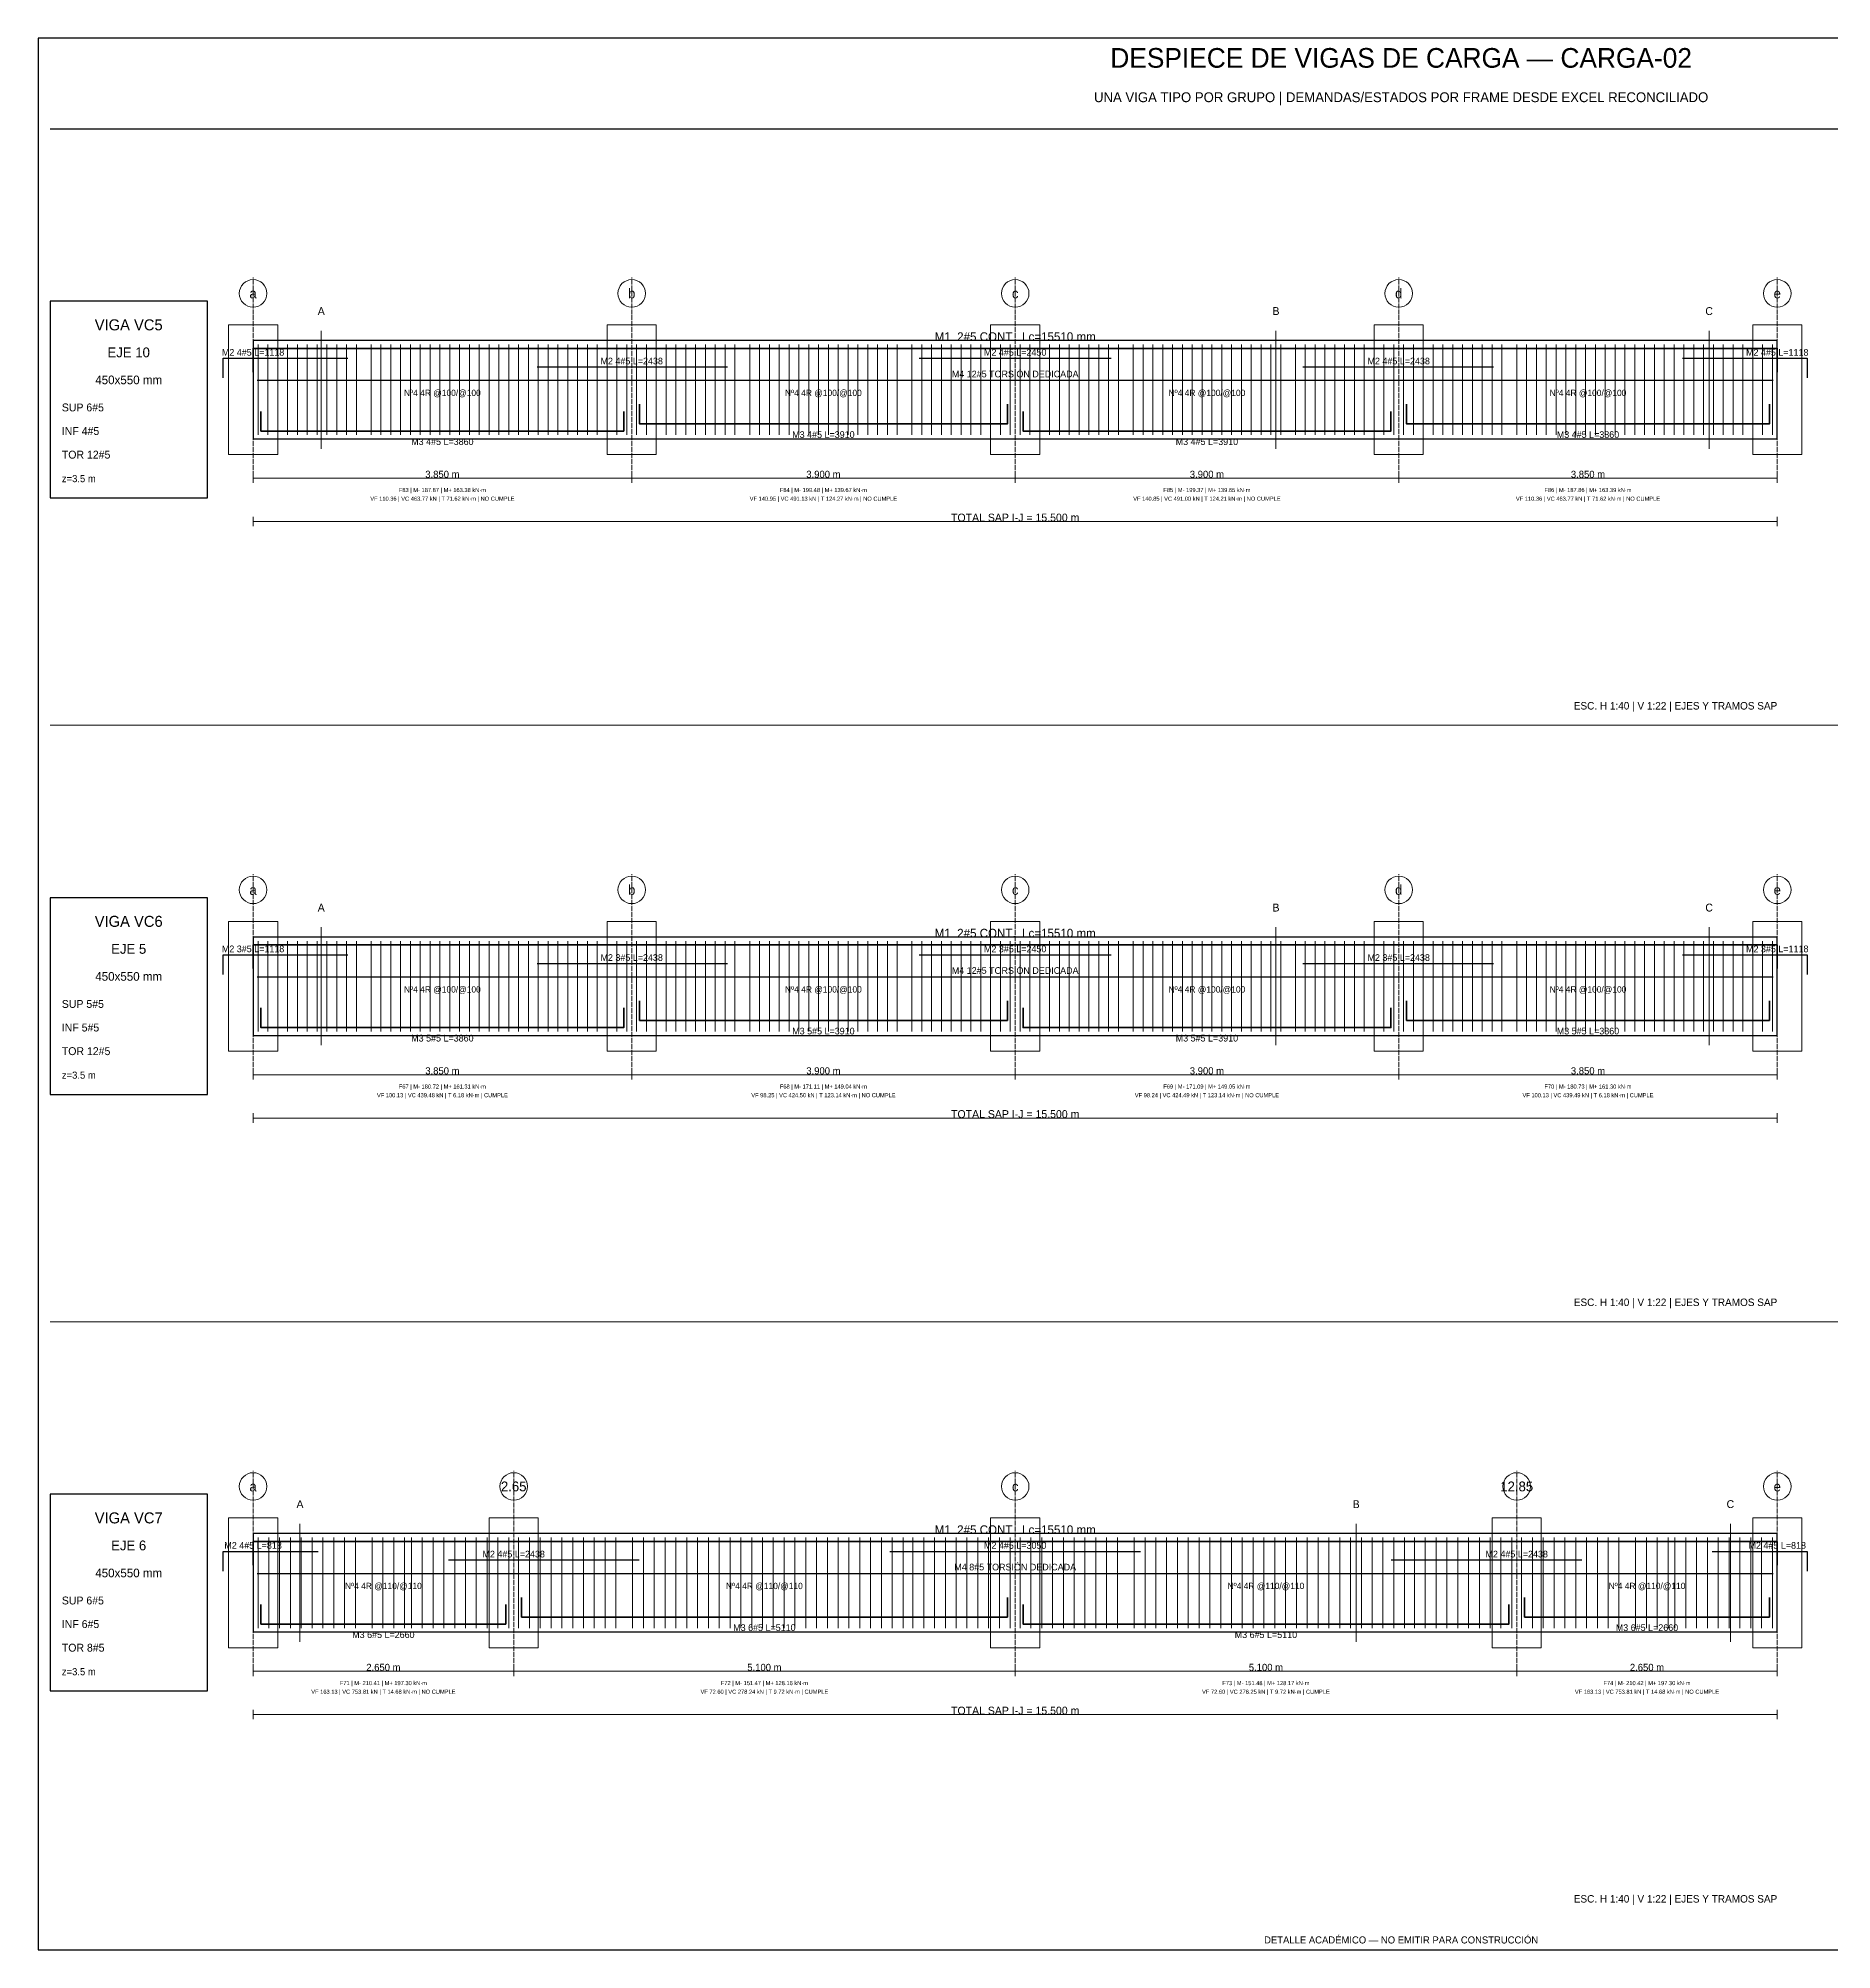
# Paper-space layout 'CARGA_02' of a CAD drawing. Header units: millimetres. Extents: x 7 to 700, y 7 to 493.
# Drawn here: x 7 to 463, y 7 to 493 of the extents above; entities that cross this region are included whole.
import ezdxf
from ezdxf.enums import TextEntityAlignment as Align

# ---------------------------------------------------------------- set-up
doc = ezdxf.new("R2010")
doc.units = ezdxf.units.MM
doc.linetypes.add('DASHED', pattern=[1.524, 1.27, -0.254])
for name, color, linetype in [('ACERO_INF', 1, 'Continuous'), ('ACERO_SUP_APOYO', 5, 'Continuous'), ('ACERO_SUP_CONT', 4, 'Continuous'), ('ACERO_TORSION', 30, 'Continuous'), ('APOYOS', 9, 'Continuous'), ('CONTORNO', 7, 'Continuous'), ('CORTE', 6, 'Continuous'), ('COTAS', 3, 'Continuous'), ('EJES', 1, 'Continuous'), ('ESTRIBOS', 8, 'Continuous'), ('MARCO', 7, 'Continuous'), ('TEXTO', 7, 'Continuous')]:
    doc.layers.add(name, color=color, linetype=linetype)

psp = doc.layouts.new('CARGA_02')

# ---------------------------------------------------------------- linework, layer by layer
at = {"layer": 'ACERO_INF', "color": 1, "lineweight": 35}
for points in [[(159.88, 399.93), (159.88, 394.93), (253.38, 394.93), (253.38, 399.93)], [(354.88, 399.93), (354.88, 394.93), (447.12, 394.93), (447.12, 399.93)], [(63.62, 398.13), (63.62, 393.13), (155.88, 393.13), (155.88, 398.13)], [(257.38, 398.13), (257.38, 393.13), (350.88, 393.13), (350.88, 398.13)], [(159.88, 248.27), (159.88, 243.27), (253.38, 243.27), (253.38, 248.27)], [(354.88, 248.27), (354.88, 243.27), (447.12, 243.27), (447.12, 248.27)], [(63.62, 246.47), (63.62, 241.47), (155.88, 241.47), (155.88, 246.47)], [(257.38, 246.47), (257.38, 241.47), (350.88, 241.47), (350.88, 246.47)], [(63.62, 94.8), (63.62, 89.8), (125.88, 89.8), (125.88, 94.8)], [(129.88, 96.6), (129.88, 91.6), (253.38, 91.6), (253.38, 96.6)], [(257.38, 94.8), (257.38, 89.8), (380.88, 89.8), (380.88, 94.8)], [(384.88, 96.6), (384.88, 91.6), (447.12, 91.6), (447.12, 96.6)]]:
    psp.add_lwpolyline(points, dxfattribs=at)
at = {"layer": 'ACERO_SUP_APOYO', "color": 5, "lineweight": 30}
for points in [[(54, 406.63), (54, 411.63), (85.69, 411.63)], [(133.81, 409.43), (182.25, 409.43)], [(231, 411.63), (279.75, 411.63)], [(328.5, 409.43), (376.94, 409.43)], [(425.06, 411.63), (456.75, 411.63), (456.75, 406.63)], [(54, 254.97), (54, 259.97), (85.69, 259.97)], [(133.81, 257.77), (182.25, 257.77)], [(231, 259.97), (279.75, 259.97)], [(328.5, 257.77), (376.94, 257.77)], [(425.06, 259.97), (456.75, 259.97), (456.75, 254.97)], [(54, 103.3), (54, 108.3), (78.19, 108.3)], [(223.5, 108.3), (287.25, 108.3)], [(432.56, 108.3), (456.75, 108.3), (456.75, 103.3)], [(111.31, 106.1), (159.75, 106.1)], [(351, 106.1), (399.44, 106.1)]]:
    psp.add_lwpolyline(points, dxfattribs=at)
at = {"layer": 'ACERO_SUP_CONT', "color": 4, "lineweight": 35}
for points in [[(61.62, 408.13), (61.62, 414.13), (449.12, 414.13), (449.12, 408.13)], [(61.62, 256.47), (61.62, 262.47), (449.12, 262.47), (449.12, 256.47)], [(61.62, 104.8), (61.62, 110.8), (449.12, 110.8), (449.12, 104.8)]]:
    psp.add_lwpolyline(points, dxfattribs=at)
at = {"layer": 'ACERO_TORSION', "color": 30, "lineweight": 30}
for points in [[(62.62, 406.03), (448.12, 406.03)], [(62.62, 254.37), (448.12, 254.37)], [(62.62, 102.7), (448.12, 102.7)]]:
    psp.add_lwpolyline(points, dxfattribs=at)
at = {"layer": 'APOYOS', "color": 9, "lineweight": 15}
for points in [[(55.38, 387.13), (67.88, 387.13), (67.88, 420.13), (55.38, 420.13)], [(151.62, 387.13), (164.12, 387.13), (164.12, 420.13), (151.62, 420.13)], [(249.12, 387.13), (261.62, 387.13), (261.62, 420.13), (249.12, 420.13)], [(346.62, 387.13), (359.12, 387.13), (359.12, 420.13), (346.62, 420.13)], [(442.88, 387.13), (455.38, 387.13), (455.38, 420.13), (442.88, 420.13)], [(55.38, 235.47), (67.88, 235.47), (67.88, 268.47), (55.38, 268.47)], [(151.62, 235.47), (164.12, 235.47), (164.12, 268.47), (151.62, 268.47)], [(249.12, 235.47), (261.62, 235.47), (261.62, 268.47), (249.12, 268.47)], [(346.62, 235.47), (359.12, 235.47), (359.12, 268.47), (346.62, 268.47)], [(442.88, 235.47), (455.38, 235.47), (455.38, 268.47), (442.88, 268.47)], [(55.38, 83.8), (67.88, 83.8), (67.88, 116.8), (55.38, 116.8)], [(121.62, 83.8), (134.12, 83.8), (134.12, 116.8), (121.62, 116.8)], [(249.12, 83.8), (261.62, 83.8), (261.62, 116.8), (249.12, 116.8)], [(376.62, 83.8), (389.12, 83.8), (389.12, 116.8), (376.62, 116.8)], [(442.88, 83.8), (455.38, 83.8), (455.38, 116.8), (442.88, 116.8)]]:
    psp.add_lwpolyline(points, close=True, dxfattribs=at)
at = {"layer": 'CONTORNO', "color": 7, "lineweight": 25}
for points in [[(61.62, 391.13), (449.12, 391.13), (449.12, 416.13), (61.62, 416.13)], [(61.62, 239.47), (449.12, 239.47), (449.12, 264.47), (61.62, 264.47)], [(61.62, 87.8), (449.12, 87.8), (449.12, 112.8), (61.62, 112.8)]]:
    psp.add_lwpolyline(points, close=True, dxfattribs=at)
at = {"layer": 'CORTE', "color": 6, "lineweight": 13}
for p, q in [((78.95, 388.63), (78.95, 418.63)), ((321.68, 388.63), (321.68, 418.63)), ((431.8, 388.63), (431.8, 418.63)), ((78.95, 236.97), (78.95, 266.97)), ((321.68, 236.97), (321.68, 266.97)), ((431.8, 236.97), (431.8, 266.97)), ((73.55, 85.3), (73.55, 115.3)), ((342.07, 85.3), (342.07, 115.3)), ((437.2, 85.3), (437.2, 115.3))]:
    psp.add_line(p, q, dxfattribs=at)
at = {"layer": 'COTAS', "color": 3, "lineweight": 13}
for p, q in [((61.62, 379.93), (61.62, 382.33)), ((61.62, 381.13), (157.88, 381.13)), ((157.88, 379.93), (157.88, 382.33)), ((157.88, 379.93), (157.88, 382.33)), ((157.88, 381.13), (255.38, 381.13)), ((255.38, 379.93), (255.38, 382.33)), ((255.38, 379.93), (255.38, 382.33)), ((255.38, 381.13), (352.88, 381.13)), ((352.88, 379.93), (352.88, 382.33)), ((352.88, 379.93), (352.88, 382.33)), ((352.88, 381.13), (449.12, 381.13)), ((449.12, 379.93), (449.12, 382.33)), ((61.62, 368.93), (61.62, 371.33)), ((61.62, 370.13), (449.12, 370.13)), ((449.12, 368.93), (449.12, 371.33)), ((61.62, 228.27), (61.62, 230.67)), ((61.62, 229.47), (157.88, 229.47)), ((157.88, 228.27), (157.88, 230.67)), ((157.88, 228.27), (157.88, 230.67)), ((157.88, 229.47), (255.38, 229.47)), ((255.38, 228.27), (255.38, 230.67)), ((255.38, 228.27), (255.38, 230.67)), ((255.38, 229.47), (352.88, 229.47)), ((352.88, 228.27), (352.88, 230.67)), ((352.88, 228.27), (352.88, 230.67)), ((352.88, 229.47), (449.12, 229.47)), ((449.12, 228.27), (449.12, 230.67)), ((61.62, 217.27), (61.62, 219.67)), ((449.12, 217.27), (449.12, 219.67)), ((61.62, 218.47), (449.12, 218.47)), ((61.62, 76.6), (61.62, 79)), ((61.62, 77.8), (127.88, 77.8)), ((127.88, 76.6), (127.88, 79)), ((127.88, 76.6), (127.88, 79)), ((127.88, 77.8), (255.38, 77.8)), ((255.38, 76.6), (255.38, 79)), ((255.38, 76.6), (255.38, 79)), ((255.38, 77.8), (382.88, 77.8)), ((382.88, 76.6), (382.88, 79)), ((382.88, 76.6), (382.88, 79)), ((382.88, 77.8), (449.12, 77.8)), ((449.12, 76.6), (449.12, 79)), ((61.62, 65.6), (61.62, 68)), ((61.62, 66.8), (449.12, 66.8)), ((449.12, 65.6), (449.12, 68))]:
    psp.add_line(p, q, dxfattribs=at)
at = {"layer": 'EJES', "color": 1, "linetype": 'DASHED', "lineweight": 9}
for p, q in [((61.62, 380.13), (61.62, 432.13)), ((157.88, 380.13), (157.88, 432.13)), ((255.38, 380.13), (255.38, 432.13)), ((352.88, 380.13), (352.88, 432.13)), ((449.12, 380.13), (449.12, 432.13)), ((61.62, 228.47), (61.62, 280.47)), ((157.88, 228.47), (157.88, 280.47)), ((255.38, 228.47), (255.38, 280.47)), ((352.88, 228.47), (352.88, 280.47)), ((449.12, 228.47), (449.12, 280.47)), ((61.62, 76.8), (61.62, 128.8)), ((127.88, 76.8), (127.88, 128.8)), ((255.38, 76.8), (255.38, 128.8)), ((382.88, 76.8), (382.88, 128.8)), ((449.12, 76.8), (449.12, 128.8))]:
    psp.add_line(p, q, dxfattribs=at)
at = {"layer": 'EJES', "color": 1, "lineweight": 18}
for centre in [(61.62, 428.13), (157.88, 428.13), (255.38, 428.13), (352.88, 428.13), (449.12, 428.13), (61.62, 276.47), (157.88, 276.47), (255.38, 276.47), (352.88, 276.47), (449.12, 276.47), (61.62, 124.8), (127.88, 124.8), (255.38, 124.8), (382.88, 124.8), (449.12, 124.8)]:
    psp.add_circle(centre, 3.5, dxfattribs=at)
at = {"layer": 'ESTRIBOS', "color": 8, "lineweight": 9}
for p, q in [((62.88, 392.13), (62.88, 415.13)), ((65.38, 392.13), (65.38, 415.13)), ((67.88, 392.13), (67.88, 415.13)), ((70.38, 392.13), (70.38, 415.13)), ((72.88, 392.13), (72.88, 415.13)), ((75.38, 392.13), (75.38, 415.13)), ((77.88, 392.13), (77.88, 415.13)), ((80.38, 392.13), (80.38, 415.13)), ((82.88, 392.13), (82.88, 415.13)), ((85.38, 392.13), (85.38, 415.13)), ((87.88, 392.13), (87.88, 415.13)), ((91.62, 392.13), (91.62, 415.13)), ((94.12, 392.13), (94.12, 415.13)), ((96.62, 392.13), (96.62, 415.13)), ((99.12, 392.13), (99.12, 415.13)), ((101.62, 392.13), (101.62, 415.13)), ((104.12, 392.13), (104.12, 415.13)), ((106.62, 392.13), (106.62, 415.13)), ((109.12, 392.13), (109.12, 415.13)), ((111.62, 392.13), (111.62, 415.13)), ((114.12, 392.13), (114.12, 415.13)), ((116.62, 392.13), (116.62, 415.13)), ((119.12, 392.13), (119.12, 415.13)), ((121.62, 392.13), (121.62, 415.13)), ((124.12, 392.13), (124.12, 415.13)), ((126.62, 392.13), (126.62, 415.13)), ((129.12, 392.13), (129.12, 415.13)), ((131.62, 392.13), (131.62, 415.13)), ((134.12, 392.13), (134.12, 415.13)), ((136.62, 392.13), (136.62, 415.13)), ((139.12, 392.13), (139.12, 415.13)), ((141.62, 392.13), (141.62, 415.13)), ((144.12, 392.13), (144.12, 415.13)), ((146.62, 392.13), (146.62, 415.13)), ((149.12, 392.13), (149.12, 415.13)), ((151.62, 392.13), (151.62, 415.13)), ((154.12, 392.13), (154.12, 415.13)), ((156.62, 392.13), (156.62, 415.13)), ((159.12, 392.13), (159.12, 415.13)), ((161.62, 392.13), (161.62, 415.13)), ((164.12, 392.13), (164.12, 415.13)), ((166.62, 392.13), (166.62, 415.13)), ((169.12, 392.13), (169.12, 415.13)), ((171.62, 392.13), (171.62, 415.13)), ((174.12, 392.13), (174.12, 415.13)), ((176.62, 392.13), (176.62, 415.13)), ((179.12, 392.13), (179.12, 415.13)), ((181.62, 392.13), (181.62, 415.13)), ((184.12, 392.13), (184.12, 415.13)), ((187.88, 392.13), (187.88, 415.13)), ((190.38, 392.13), (190.38, 415.13)), ((192.88, 392.13), (192.88, 415.13)), ((195.38, 392.13), (195.38, 415.13)), ((197.88, 392.13), (197.88, 415.13)), ((200.38, 392.13), (200.38, 415.13)), ((202.88, 392.13), (202.88, 415.13)), ((205.38, 392.13), (205.38, 415.13)), ((207.88, 392.13), (207.88, 415.13)), ((210.38, 392.13), (210.38, 415.13)), ((212.88, 392.13), (212.88, 415.13)), ((215.38, 392.13), (215.38, 415.13)), ((217.88, 392.13), (217.88, 415.13)), ((220.38, 392.13), (220.38, 415.13)), ((222.88, 392.13), (222.88, 415.13)), ((225.38, 392.13), (225.38, 415.13)), ((229.12, 392.13), (229.12, 415.13)), ((231.62, 392.13), (231.62, 415.13)), ((234.12, 392.13), (234.12, 415.13)), ((236.62, 392.13), (236.62, 415.13)), ((239.12, 392.13), (239.12, 415.13)), ((241.62, 392.13), (241.62, 415.13)), ((244.12, 392.13), (244.12, 415.13)), ((246.62, 392.13), (246.62, 415.13)), ((249.12, 392.13), (249.12, 415.13)), ((251.62, 392.13), (251.62, 415.13)), ((254.12, 392.13), (254.12, 415.13)), ((256.62, 392.13), (256.62, 415.13)), ((259.12, 392.13), (259.12, 415.13)), ((261.62, 392.13), (261.62, 415.13)), ((264.12, 392.13), (264.12, 415.13)), ((266.62, 392.13), (266.62, 415.13)), ((269.12, 392.13), (269.12, 415.13)), ((271.62, 392.13), (271.62, 415.13)), ((274.12, 392.13), (274.12, 415.13)), ((276.62, 392.13), (276.62, 415.13)), ((279.12, 392.13), (279.12, 415.13)), ((281.62, 392.13), (281.62, 415.13)), ((285.38, 392.13), (285.38, 415.13)), ((287.88, 392.13), (287.88, 415.13)), ((290.38, 392.13), (290.38, 415.13)), ((292.88, 392.13), (292.88, 415.13)), ((295.38, 392.13), (295.38, 415.13)), ((297.88, 392.13), (297.88, 415.13)), ((300.38, 392.13), (300.38, 415.13)), ((302.88, 392.13), (302.88, 415.13)), ((305.38, 392.13), (305.38, 415.13)), ((307.88, 392.13), (307.88, 415.13)), ((310.38, 392.13), (310.38, 415.13)), ((312.88, 392.13), (312.88, 415.13)), ((315.38, 392.13), (315.38, 415.13)), ((317.88, 392.13), (317.88, 415.13)), ((320.38, 392.13), (320.38, 415.13)), ((322.88, 392.13), (322.88, 415.13)), ((326.62, 392.13), (326.62, 415.13)), ((329.12, 392.13), (329.12, 415.13)), ((331.62, 392.13), (331.62, 415.13)), ((334.12, 392.13), (334.12, 415.13)), ((336.62, 392.13), (336.62, 415.13)), ((339.12, 392.13), (339.12, 415.13)), ((341.62, 392.13), (341.62, 415.13)), ((344.12, 392.13), (344.12, 415.13)), ((346.62, 392.13), (346.62, 415.13)), ((349.12, 392.13), (349.12, 415.13)), ((351.62, 392.13), (351.62, 415.13)), ((354.12, 392.13), (354.12, 415.13)), ((356.62, 392.13), (356.62, 415.13)), ((359.12, 392.13), (359.12, 415.13)), ((361.62, 392.13), (361.62, 415.13)), ((364.12, 392.13), (364.12, 415.13)), ((366.62, 392.13), (366.62, 415.13)), ((369.12, 392.13), (369.12, 415.13)), ((371.62, 392.13), (371.62, 415.13)), ((374.12, 392.13), (374.12, 415.13)), ((376.62, 392.13), (376.62, 415.13)), ((379.12, 392.13), (379.12, 415.13)), ((382.88, 392.13), (382.88, 415.13)), ((385.38, 392.13), (385.38, 415.13)), ((387.88, 392.13), (387.88, 415.13)), ((390.38, 392.13), (390.38, 415.13)), ((392.88, 392.13), (392.88, 415.13)), ((395.38, 392.13), (395.38, 415.13)), ((397.88, 392.13), (397.88, 415.13)), ((400.38, 392.13), (400.38, 415.13)), ((402.88, 392.13), (402.88, 415.13)), ((405.38, 392.13), (405.38, 415.13)), ((407.88, 392.13), (407.88, 415.13)), ((410.38, 392.13), (410.38, 415.13)), ((412.88, 392.13), (412.88, 415.13)), ((415.38, 392.13), (415.38, 415.13)), ((417.88, 392.13), (417.88, 415.13)), ((420.38, 392.13), (420.38, 415.13)), ((422.88, 392.13), (422.88, 415.13)), ((425.38, 392.13), (425.38, 415.13)), ((427.88, 392.13), (427.88, 415.13)), ((430.38, 392.13), (430.38, 415.13)), ((432.88, 392.13), (432.88, 415.13)), ((435.38, 392.13), (435.38, 415.13)), ((437.88, 392.13), (437.88, 415.13)), ((440.38, 392.13), (440.38, 415.13)), ((442.88, 392.13), (442.88, 415.13)), ((445.38, 392.13), (445.38, 415.13)), ((447.88, 392.13), (447.88, 415.13)), ((62.88, 240.47), (62.88, 263.47)), ((65.38, 240.47), (65.38, 263.47)), ((67.88, 240.47), (67.88, 263.47)), ((70.38, 240.47), (70.38, 263.47)), ((72.88, 240.47), (72.88, 263.47)), ((75.38, 240.47), (75.38, 263.47)), ((77.88, 240.47), (77.88, 263.47)), ((80.38, 240.47), (80.38, 263.47)), ((82.88, 240.47), (82.88, 263.47)), ((85.38, 240.47), (85.38, 263.47)), ((87.88, 240.47), (87.88, 263.47)), ((91.62, 240.47), (91.62, 263.47)), ((94.12, 240.47), (94.12, 263.47)), ((96.62, 240.47), (96.62, 263.47)), ((99.12, 240.47), (99.12, 263.47)), ((101.62, 240.47), (101.62, 263.47)), ((104.12, 240.47), (104.12, 263.47)), ((106.62, 240.47), (106.62, 263.47)), ((109.12, 240.47), (109.12, 263.47)), ((111.62, 240.47), (111.62, 263.47)), ((114.12, 240.47), (114.12, 263.47)), ((116.62, 240.47), (116.62, 263.47)), ((119.12, 240.47), (119.12, 263.47)), ((121.62, 240.47), (121.62, 263.47)), ((124.12, 240.47), (124.12, 263.47)), ((126.62, 240.47), (126.62, 263.47)), ((129.12, 240.47), (129.12, 263.47)), ((131.62, 240.47), (131.62, 263.47)), ((134.12, 240.47), (134.12, 263.47)), ((136.62, 240.47), (136.62, 263.47)), ((139.12, 240.47), (139.12, 263.47)), ((141.62, 240.47), (141.62, 263.47)), ((144.12, 240.47), (144.12, 263.47)), ((146.62, 240.47), (146.62, 263.47)), ((149.12, 240.47), (149.12, 263.47)), ((151.62, 240.47), (151.62, 263.47)), ((154.12, 240.47), (154.12, 263.47)), ((156.62, 240.47), (156.62, 263.47)), ((159.12, 240.47), (159.12, 263.47)), ((161.62, 240.47), (161.62, 263.47)), ((164.12, 240.47), (164.12, 263.47)), ((166.62, 240.47), (166.62, 263.47)), ((169.12, 240.47), (169.12, 263.47)), ((171.62, 240.47), (171.62, 263.47)), ((174.12, 240.47), (174.12, 263.47)), ((176.62, 240.47), (176.62, 263.47)), ((179.12, 240.47), (179.12, 263.47)), ((181.62, 240.47), (181.62, 263.47)), ((184.12, 240.47), (184.12, 263.47)), ((187.88, 240.47), (187.88, 263.47)), ((190.38, 240.47), (190.38, 263.47)), ((192.88, 240.47), (192.88, 263.47)), ((195.38, 240.47), (195.38, 263.47)), ((197.88, 240.47), (197.88, 263.47)), ((200.38, 240.47), (200.38, 263.47)), ((202.88, 240.47), (202.88, 263.47)), ((205.38, 240.47), (205.38, 263.47)), ((207.88, 240.47), (207.88, 263.47)), ((210.38, 240.47), (210.38, 263.47)), ((212.88, 240.47), (212.88, 263.47)), ((215.38, 240.47), (215.38, 263.47)), ((217.88, 240.47), (217.88, 263.47)), ((220.38, 240.47), (220.38, 263.47)), ((222.88, 240.47), (222.88, 263.47)), ((225.38, 240.47), (225.38, 263.47)), ((229.12, 240.47), (229.12, 263.47)), ((231.62, 240.47), (231.62, 263.47)), ((234.12, 240.47), (234.12, 263.47)), ((236.62, 240.47), (236.62, 263.47)), ((239.12, 240.47), (239.12, 263.47)), ((241.62, 240.47), (241.62, 263.47)), ((244.12, 240.47), (244.12, 263.47)), ((246.62, 240.47), (246.62, 263.47)), ((249.12, 240.47), (249.12, 263.47)), ((251.62, 240.47), (251.62, 263.47)), ((254.12, 240.47), (254.12, 263.47)), ((256.62, 240.47), (256.62, 263.47)), ((259.12, 240.47), (259.12, 263.47)), ((261.62, 240.47), (261.62, 263.47)), ((264.12, 240.47), (264.12, 263.47)), ((266.62, 240.47), (266.62, 263.47)), ((269.12, 240.47), (269.12, 263.47)), ((271.62, 240.47), (271.62, 263.47)), ((274.12, 240.47), (274.12, 263.47)), ((276.62, 240.47), (276.62, 263.47)), ((279.12, 240.47), (279.12, 263.47)), ((281.62, 240.47), (281.62, 263.47)), ((285.38, 240.47), (285.38, 263.47)), ((287.88, 240.47), (287.88, 263.47)), ((290.38, 240.47), (290.38, 263.47)), ((292.88, 240.47), (292.88, 263.47)), ((295.38, 240.47), (295.38, 263.47)), ((297.88, 240.47), (297.88, 263.47)), ((300.38, 240.47), (300.38, 263.47)), ((302.88, 240.47), (302.88, 263.47)), ((305.38, 240.47), (305.38, 263.47)), ((307.88, 240.47), (307.88, 263.47)), ((310.38, 240.47), (310.38, 263.47)), ((312.88, 240.47), (312.88, 263.47)), ((315.38, 240.47), (315.38, 263.47)), ((317.88, 240.47), (317.88, 263.47)), ((320.38, 240.47), (320.38, 263.47)), ((322.88, 240.47), (322.88, 263.47)), ((326.62, 240.47), (326.62, 263.47)), ((329.12, 240.47), (329.12, 263.47)), ((331.62, 240.47), (331.62, 263.47)), ((334.12, 240.47), (334.12, 263.47)), ((336.62, 240.47), (336.62, 263.47)), ((339.12, 240.47), (339.12, 263.47)), ((341.62, 240.47), (341.62, 263.47)), ((344.12, 240.47), (344.12, 263.47)), ((346.62, 240.47), (346.62, 263.47)), ((349.12, 240.47), (349.12, 263.47)), ((351.62, 240.47), (351.62, 263.47)), ((354.12, 240.47), (354.12, 263.47)), ((356.62, 240.47), (356.62, 263.47)), ((359.12, 240.47), (359.12, 263.47)), ((361.62, 240.47), (361.62, 263.47)), ((364.12, 240.47), (364.12, 263.47)), ((366.62, 240.47), (366.62, 263.47)), ((369.12, 240.47), (369.12, 263.47)), ((371.62, 240.47), (371.62, 263.47)), ((374.12, 240.47), (374.12, 263.47)), ((376.62, 240.47), (376.62, 263.47)), ((379.12, 240.47), (379.12, 263.47)), ((382.88, 240.47), (382.88, 263.47)), ((385.38, 240.47), (385.38, 263.47)), ((387.88, 240.47), (387.88, 263.47)), ((390.38, 240.47), (390.38, 263.47)), ((392.88, 240.47), (392.88, 263.47)), ((395.38, 240.47), (395.38, 263.47)), ((397.88, 240.47), (397.88, 263.47)), ((400.38, 240.47), (400.38, 263.47)), ((402.88, 240.47), (402.88, 263.47)), ((405.38, 240.47), (405.38, 263.47)), ((407.88, 240.47), (407.88, 263.47)), ((410.38, 240.47), (410.38, 263.47)), ((412.88, 240.47), (412.88, 263.47)), ((415.38, 240.47), (415.38, 263.47)), ((417.88, 240.47), (417.88, 263.47)), ((420.38, 240.47), (420.38, 263.47)), ((422.88, 240.47), (422.88, 263.47)), ((425.38, 240.47), (425.38, 263.47)), ((427.88, 240.47), (427.88, 263.47)), ((430.38, 240.47), (430.38, 263.47)), ((432.88, 240.47), (432.88, 263.47)), ((435.38, 240.47), (435.38, 263.47)), ((437.88, 240.47), (437.88, 263.47)), ((440.38, 240.47), (440.38, 263.47)), ((442.88, 240.47), (442.88, 263.47)), ((445.38, 240.47), (445.38, 263.47)), ((447.88, 240.47), (447.88, 263.47)), ((62.88, 88.8), (62.88, 111.8)), ((65.62, 88.8), (65.62, 111.8)), ((68.38, 88.8), (68.38, 111.8)), ((71.12, 88.8), (71.12, 111.8)), ((73.88, 88.8), (73.88, 111.8)), ((76.62, 88.8), (76.62, 111.8)), ((79.38, 88.8), (79.38, 111.8)), ((82.12, 88.8), (82.12, 111.8)), ((84.88, 88.8), (84.88, 111.8)), ((87.62, 88.8), (87.62, 111.8)), ((91.88, 88.8), (91.88, 111.8)), ((94.62, 88.8), (94.62, 111.8)), ((97.38, 88.8), (97.38, 111.8)), ((100.12, 88.8), (100.12, 111.8)), ((101.88, 88.8), (101.88, 111.8)), ((104.62, 88.8), (104.62, 111.8)), ((107.38, 88.8), (107.38, 111.8)), ((110.12, 88.8), (110.12, 111.8)), ((112.88, 88.8), (112.88, 111.8)), ((115.62, 88.8), (115.62, 111.8)), ((118.38, 88.8), (118.38, 111.8)), ((121.12, 88.8), (121.12, 111.8)), ((123.88, 88.8), (123.88, 111.8)), ((126.62, 88.8), (126.62, 111.8)), ((129.12, 88.8), (129.12, 111.8)), ((131.88, 88.8), (131.88, 111.8)), ((134.62, 88.8), (134.62, 111.8)), ((137.38, 88.8), (137.38, 111.8)), ((140.12, 88.8), (140.12, 111.8)), ((142.88, 88.8), (142.88, 111.8)), ((145.62, 88.8), (145.62, 111.8)), ((148.38, 88.8), (148.38, 111.8)), ((151.12, 88.8), (151.12, 111.8)), ((153.88, 88.8), (153.88, 111.8)), ((158.12, 88.8), (158.12, 111.8)), ((160.88, 88.8), (160.88, 111.8)), ((163.62, 88.8), (163.62, 111.8)), ((166.38, 88.8), (166.38, 111.8)), ((169.12, 88.8), (169.12, 111.8)), ((171.88, 88.8), (171.88, 111.8)), ((174.62, 88.8), (174.62, 111.8)), ((177.38, 88.8), (177.38, 111.8)), ((180.12, 88.8), (180.12, 111.8)), ((182.88, 88.8), (182.88, 111.8)), ((185.62, 88.8), (185.62, 111.8)), ((188.38, 88.8), (188.38, 111.8)), ((191.12, 88.8), (191.12, 111.8)), ((193.88, 88.8), (193.88, 111.8)), ((196.62, 88.8), (196.62, 111.8)), ((199.38, 88.8), (199.38, 111.8)), ((202.12, 88.8), (202.12, 111.8)), ((204.88, 88.8), (204.88, 111.8)), ((207.62, 88.8), (207.62, 111.8)), ((210.38, 88.8), (210.38, 111.8)), ((213.12, 88.8), (213.12, 111.8)), ((215.88, 88.8), (215.88, 111.8)), ((218.62, 88.8), (218.62, 111.8)), ((221.38, 88.8), (221.38, 111.8)), ((224.12, 88.8), (224.12, 111.8)), ((226.88, 88.8), (226.88, 111.8)), ((229.38, 88.8), (229.38, 111.8)), ((232.12, 88.8), (232.12, 111.8)), ((234.88, 88.8), (234.88, 111.8)), ((237.62, 88.8), (237.62, 111.8)), ((240.38, 88.8), (240.38, 111.8)), ((243.12, 88.8), (243.12, 111.8)), ((245.88, 88.8), (245.88, 111.8)), ((248.62, 88.8), (248.62, 111.8)), ((251.38, 88.8), (251.38, 111.8)), ((254.12, 88.8), (254.12, 111.8)), ((256.62, 88.8), (256.62, 111.8)), ((259.38, 88.8), (259.38, 111.8)), ((262.12, 88.8), (262.12, 111.8)), ((264.88, 88.8), (264.88, 111.8)), ((267.62, 88.8), (267.62, 111.8)), ((270.38, 88.8), (270.38, 111.8)), ((273.12, 88.8), (273.12, 111.8)), ((275.88, 88.8), (275.88, 111.8)), ((278.62, 88.8), (278.62, 111.8)), ((281.38, 88.8), (281.38, 111.8)), ((285.62, 88.8), (285.62, 111.8)), ((288.38, 88.8), (288.38, 111.8)), ((291.12, 88.8), (291.12, 111.8)), ((293.88, 88.8), (293.88, 111.8)), ((296.62, 88.8), (296.62, 111.8)), ((299.38, 88.8), (299.38, 111.8)), ((302.12, 88.8), (302.12, 111.8)), ((304.88, 88.8), (304.88, 111.8)), ((307.62, 88.8), (307.62, 111.8)), ((310.38, 88.8), (310.38, 111.8)), ((313.12, 88.8), (313.12, 111.8)), ((315.88, 88.8), (315.88, 111.8)), ((318.62, 88.8), (318.62, 111.8)), ((321.38, 88.8), (321.38, 111.8)), ((324.12, 88.8), (324.12, 111.8)), ((326.88, 88.8), (326.88, 111.8)), ((329.62, 88.8), (329.62, 111.8)), ((332.38, 88.8), (332.38, 111.8)), ((335.12, 88.8), (335.12, 111.8)), ((337.88, 88.8), (337.88, 111.8)), ((340.62, 88.8), (340.62, 111.8)), ((343.38, 88.8), (343.38, 111.8)), ((346.12, 88.8), (346.12, 111.8)), ((348.88, 88.8), (348.88, 111.8)), ((351.62, 88.8), (351.62, 111.8)), ((354.38, 88.8), (354.38, 111.8)), ((356.88, 88.8), (356.88, 111.8)), ((359.62, 88.8), (359.62, 111.8)), ((362.38, 88.8), (362.38, 111.8)), ((365.12, 88.8), (365.12, 111.8)), ((367.88, 88.8), (367.88, 111.8)), ((370.62, 88.8), (370.62, 111.8)), ((373.38, 88.8), (373.38, 111.8)), ((376.12, 88.8), (376.12, 111.8)), ((378.88, 88.8), (378.88, 111.8)), ((381.62, 88.8), (381.62, 111.8)), ((384.12, 88.8), (384.12, 111.8)), ((386.88, 88.8), (386.88, 111.8)), ((389.62, 88.8), (389.62, 111.8)), ((392.38, 88.8), (392.38, 111.8)), ((395.12, 88.8), (395.12, 111.8)), ((397.88, 88.8), (397.88, 111.8)), ((400.62, 88.8), (400.62, 111.8)), ((403.38, 88.8), (403.38, 111.8)), ((406.12, 88.8), (406.12, 111.8)), ((408.88, 88.8), (408.88, 111.8)), ((413.12, 88.8), (413.12, 111.8)), ((415.88, 88.8), (415.88, 111.8)), ((418.62, 88.8), (418.62, 111.8)), ((421.38, 88.8), (421.38, 111.8)), ((423.12, 88.8), (423.12, 111.8)), ((425.88, 88.8), (425.88, 111.8)), ((428.62, 88.8), (428.62, 111.8)), ((431.38, 88.8), (431.38, 111.8)), ((434.12, 88.8), (434.12, 111.8)), ((436.88, 88.8), (436.88, 111.8)), ((439.62, 88.8), (439.62, 111.8)), ((442.38, 88.8), (442.38, 111.8)), ((445.12, 88.8), (445.12, 111.8)), ((447.88, 88.8), (447.88, 111.8))]:
    psp.add_line(p, q, dxfattribs=at)
at = {"layer": 'MARCO', "color": 7, "lineweight": 25}
psp.add_line((10, 470), (697, 470), dxfattribs=at)
at = {"layer": 'MARCO', "color": 8, "lineweight": 13}
for p, q in [((10, 318.33), (697, 318.33)), ((10, 166.67), (697, 166.67))]:
    psp.add_line(p, q, dxfattribs=at)
at = {"layer": 'MARCO', "color": 7, "lineweight": 30}
psp.add_lwpolyline([(7, 7), (700, 7), (700, 493), (7, 493)], close=True, dxfattribs=at)
at = {"layer": 'MARCO', "color": 7, "lineweight": 25}
for points in [[(10, 376.13), (50, 376.13), (50, 426.13), (10, 426.13)], [(10, 224.47), (50, 224.47), (50, 274.47), (10, 274.47)], [(10, 72.8), (50, 72.8), (50, 122.8), (10, 122.8)]]:
    psp.add_lwpolyline(points, close=True, dxfattribs=at)

# ---------------------------------------------------------------- texts
at = {"layer": 'ACERO_INF', "color": 1}
for s, p in [('M3 4#5 L=3860', (109.75, 390.43)), ('M3 4#5 L=3910', (206.62, 392.23)), ('M3 4#5 L=3910', (304.12, 390.43)), ('M3 4#5 L=3860', (401, 392.23)), ('M3 5#5 L=3860', (109.75, 238.77)), ('M3 5#5 L=3910', (206.62, 240.57)), ('M3 5#5 L=3910', (304.12, 238.77)), ('M3 5#5 L=3860', (401, 240.57)), ('M3 6#5 L=2660', (94.75, 87.1)), ('M3 6#5 L=5110', (191.62, 88.9)), ('M3 6#5 L=5110', (319.12, 87.1)), ('M3 6#5 L=2660', (416, 88.9))]:
    psp.add_text(s, height=1.7, dxfattribs=at).set_placement(p, align=Align.MIDDLE_CENTER)
at = {"layer": 'ACERO_SUP_APOYO', "color": 5}
for s, p in [('M2 4#5 L=1118', (61.62, 413.13)), ('M2 4#5 L=2450', (255.38, 413.13)), ('M2 4#5 L=1118', (449.12, 413.13)), ('M2 4#5 L=2438', (157.88, 410.93)), ('M2 4#5 L=2438', (352.88, 410.93)), ('M2 3#5 L=1118', (61.62, 261.47)), ('M2 3#5 L=2438', (157.88, 259.27)), ('M2 3#5 L=2450', (255.38, 261.47)), ('M2 3#5 L=2438', (352.88, 259.27)), ('M2 3#5 L=1118', (449.12, 261.47)), ('M2 4#5 L=818', (61.62, 109.8)), ('M2 4#5 L=2438', (127.88, 107.6)), ('M2 4#5 L=3050', (255.38, 109.8)), ('M2 4#5 L=2438', (382.88, 107.6)), ('M2 4#5 L=818', (449.12, 109.8))]:
    psp.add_text(s, height=1.7, dxfattribs=at).set_placement(p, align=Align.MIDDLE_CENTER)
at = {"layer": 'ACERO_SUP_CONT', "color": 4}
for p in [(255.38, 417.13), (255.38, 265.47), (255.38, 113.8)]:
    psp.add_text('M1  2#5 CONT.  Lc=15510 mm', height=2.2, dxfattribs=at).set_placement(p, align=Align.MIDDLE_CENTER)
at = {"layer": 'ACERO_TORSION', "color": 30}
for s, p in [('M4 12#5 TORSIÓN DEDICADA', (255.38, 407.63)), ('M4 12#5 TORSIÓN DEDICADA', (255.38, 255.97)), ('M4 8#5 TORSIÓN DEDICADA', (255.38, 104.3))]:
    psp.add_text(s, height=1.7, dxfattribs=at).set_placement(p, align=Align.MIDDLE_CENTER)
at = {"layer": 'CORTE', "color": 6}
for s, p in [('A', (78.95, 423.63)), ('B', (321.68, 423.63)), ('C', (431.8, 423.63)), ('A', (78.95, 271.97)), ('B', (321.68, 271.97)), ('C', (431.8, 271.97)), ('A', (73.55, 120.3)), ('B', (342.07, 120.3)), ('C', (437.2, 120.3))]:
    psp.add_text(s, height=2, dxfattribs=at).set_placement(p, align=Align.MIDDLE_CENTER)
at = {"layer": 'COTAS', "color": 3}
for s, height, p in [('3.850 m', 1.8, (109.75, 382.13)), ('3.900 m', 1.8, (206.62, 382.13)), ('3.900 m', 1.8, (304.12, 382.13)), ('3.850 m', 1.8, (401, 382.13)), ('TOTAL SAP I-J = 15.500 m', 2, (255.38, 371.13)), ('3.850 m', 1.8, (109.75, 230.47)), ('3.900 m', 1.8, (206.62, 230.47)), ('3.900 m', 1.8, (304.12, 230.47)), ('3.850 m', 1.8, (401, 230.47)), ('TOTAL SAP I-J = 15.500 m', 2, (255.38, 219.47)), ('2.650 m', 1.8, (94.75, 78.8)), ('5.100 m', 1.8, (191.62, 78.8)), ('5.100 m', 1.8, (319.12, 78.8)), ('2.650 m', 1.8, (416, 78.8)), ('TOTAL SAP I-J = 15.500 m', 2, (255.38, 67.8))]:
    psp.add_text(s, height=height, dxfattribs=at).set_placement(p, align=Align.MIDDLE_CENTER)
at = {"layer": 'EJES', "color": 1}
for s, p in [('a', (61.62, 428.13)), ('b', (157.88, 428.13)), ('c', (255.38, 428.13)), ('d', (352.88, 428.13)), ('e', (449.12, 428.13)), ('a', (61.62, 276.47)), ('b', (157.88, 276.47)), ('c', (255.38, 276.47)), ('d', (352.88, 276.47)), ('e', (449.12, 276.47)), ('a', (61.62, 124.8)), ('2.65', (127.88, 124.8)), ('c', (255.38, 124.8)), ('12.85', (382.88, 124.8)), ('e', (449.12, 124.8))]:
    psp.add_text(s, height=2.5, dxfattribs=at).set_placement(p, align=Align.MIDDLE_CENTER)
at = {"layer": 'ESTRIBOS', "color": 8}
for s, p in [('Nº4 4R @100/@100', (109.75, 402.83)), ('Nº4 4R @100/@100', (206.62, 402.83)), ('Nº4 4R @100/@100', (304.12, 402.83)), ('Nº4 4R @100/@100', (401, 402.83)), ('Nº4 4R @100/@100', (109.75, 251.17)), ('Nº4 4R @100/@100', (206.62, 251.17)), ('Nº4 4R @100/@100', (304.12, 251.17)), ('Nº4 4R @100/@100', (401, 251.17)), ('Nº4 4R @110/@110', (94.75, 99.5)), ('Nº4 4R @110/@110', (191.62, 99.5)), ('Nº4 4R @110/@110', (319.12, 99.5)), ('Nº4 4R @110/@110', (416, 99.5))]:
    psp.add_text(s, height=1.6, dxfattribs=at).set_placement(p, align=Align.MIDDLE_CENTER)
at = {"layer": 'TEXTO', "color": 7}
for s, height, p in [('DESPIECE DE VIGAS DE CARGA — CARGA-02', 5, (353.5, 488)), ('UNA VIGA TIPO POR GRUPO | DEMANDAS/ESTADOS POR FRAME DESDE EXCEL RECONCILIADO', 2.5, (353.5, 478)), ('VIGA VC5', 2.8, (30, 420.13)), ('EJE 10', 2.5, (30, 413.13)), ('450x550 mm', 2.2, (30, 406.13)), ('F83 | M- 187.87 | M+ 163.38 kN·m', 1.05, (109.75, 378.13)), ('F84 | M- 199.48 | M+ 139.67 kN·m', 1.05, (206.62, 378.13)), ('F85 | M- 199.37 | M+ 139.65 kN·m', 1.05, (304.12, 378.13)), ('F86 | M- 187.86 | M+ 163.39 kN·m', 1.05, (401, 378.13)), ('VIGA VC6', 2.8, (30, 268.47)), ('EJE 5', 2.5, (30, 261.47)), ('450x550 mm', 2.2, (30, 254.47)), ('VF 100.13 | VC 439.48 kN | T 6.18 kN·m | CUMPLE', 1.05, (109.75, 224.27)), ('F67 | M- 180.72 | M+ 161.31 kN·m', 1.05, (109.75, 226.47)), ('F68 | M- 171.11 | M+ 149.04 kN·m', 1.05, (206.62, 226.47)), ('F69 | M- 171.09 | M+ 149.05 kN·m', 1.05, (304.12, 226.47)), ('VF 100.13 | VC 439.49 kN | T 6.18 kN·m | CUMPLE', 1.05, (401, 224.27)), ('F70 | M- 180.73 | M+ 161.30 kN·m', 1.05, (401, 226.47)), ('VIGA VC7', 2.8, (30, 116.8)), ('EJE 6', 2.5, (30, 109.8)), ('450x550 mm', 2.2, (30, 102.8)), ('F71 | M- 210.41 | M+ 197.30 kN·m', 1.05, (94.75, 74.8)), ('VF 72.60 | VC 278.24 kN | T 9.72 kN·m | CUMPLE', 1.05, (191.62, 72.6)), ('F72 | M- 151.47 | M+ 128.16 kN·m', 1.05, (191.62, 74.8)), ('VF 72.60 | VC 278.25 kN | T 9.72 kN·m | CUMPLE', 1.05, (319.12, 72.6)), ('F73 | M- 151.48 | M+ 128.17 kN·m', 1.05, (319.12, 74.8)), ('F74 | M- 210.42 | M+ 197.30 kN·m', 1.05, (416, 74.8))]:
    psp.add_text(s, height=height, dxfattribs=at).set_placement(p, align=Align.MIDDLE_CENTER)
at = {"layer": 'TEXTO'}
for s, height, p in [('SUP 6#5', 2, (13, 398.13)), ('INF 4#5', 2, (13, 392.13)), ('TOR 12#5', 2, (13, 386.13)), ('z=3.5 m', 1.8, (13, 380.13)), ('SUP 5#5', 2, (13, 246.47)), ('INF 5#5', 2, (13, 240.47)), ('TOR 12#5', 2, (13, 234.47)), ('z=3.5 m', 1.8, (13, 228.47)), ('SUP 6#5', 2, (13, 94.8)), ('INF 6#5', 2, (13, 88.8)), ('TOR 8#5', 2, (13, 82.8)), ('z=3.5 m', 1.8, (13, 76.8))]:
    psp.add_text(s, height=height, dxfattribs=at).set_placement(p)
at = {"layer": 'TEXTO', "color": 1}
for s, height, p in [('VF 110.36 | VC 463.77 kN | T 71.62 kN·m | NO CUMPLE', 1.05, (109.75, 375.93)), ('VF 140.95 | VC 491.13 kN | T 124.27 kN·m | NO CUMPLE', 1.05, (206.62, 375.93)), ('VF 140.85 | VC 491.00 kN | T 124.21 kN·m | NO CUMPLE', 1.05, (304.12, 375.93)), ('VF 110.36 | VC 463.77 kN | T 71.62 kN·m | NO CUMPLE', 1.05, (401, 375.93)), ('VF 98.25 | VC 424.50 kN | T 123.14 kN·m | NO CUMPLE', 1.05, (206.62, 224.27)), ('VF 98.24 | VC 424.49 kN | T 123.14 kN·m | NO CUMPLE', 1.05, (304.12, 224.27)), ('VF 163.13 | VC 753.81 kN | T 14.68 kN·m | NO CUMPLE', 1.05, (94.75, 72.6)), ('VF 163.13 | VC 753.81 kN | T 14.68 kN·m | NO CUMPLE', 1.05, (416, 72.6)), ('DETALLE ACADÉMICO — NO EMITIR PARA CONSTRUCCIÓN', 1.8, (353.5, 9.5))]:
    psp.add_text(s, height=height, dxfattribs=at).set_placement(p, align=Align.MIDDLE_CENTER)
at = {"layer": 'TEXTO', "color": 7}
for p in [(449.12, 322.33), (449.12, 170.67), (449.12, 19)]:
    psp.add_text('ESC. H 1:40 | V 1:22 | EJES Y TRAMOS SAP', height=1.9, dxfattribs=at).set_placement(p, align=Align.RIGHT)

doc.saveas('drawing.dxf')
